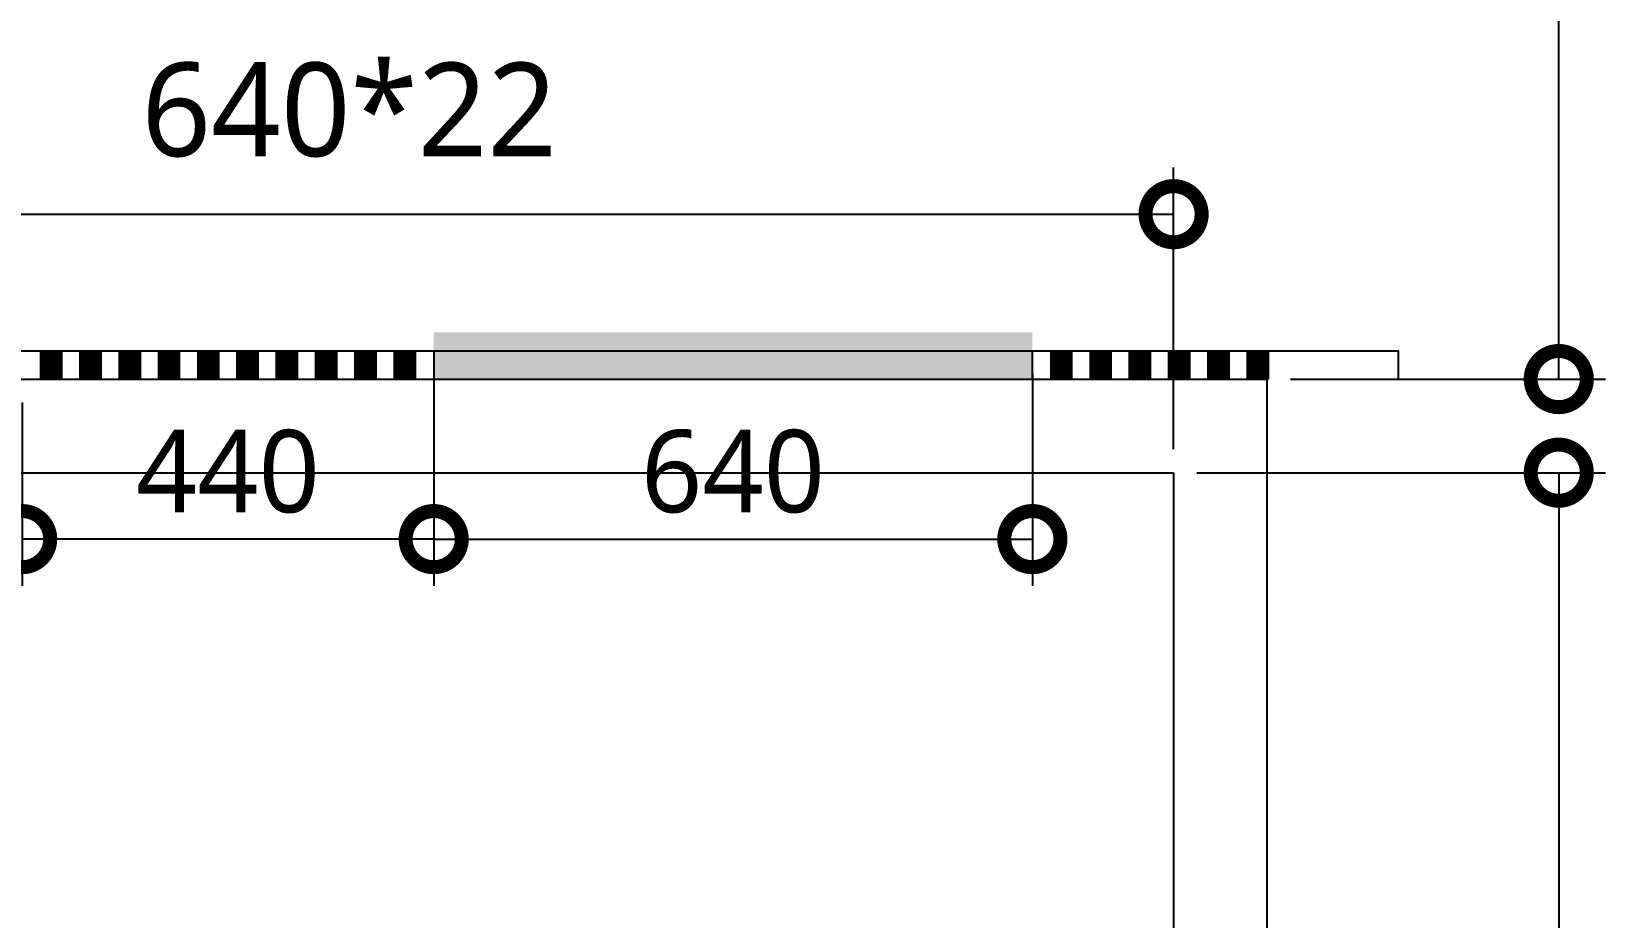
# Model space of a CAD drawing. Extents: x 11477420 to 23072185, y -28506554 to -14238804.
# Drawn here: x 11527417 to 11529100, y -14252615 to -14251668 of the extents above; entities that cross this region are included whole.
import ezdxf
from ezdxf.enums import TextEntityAlignment as Align

# ---------------------------------------------------------------- set-up
doc = ezdxf.new("R2010")
doc.units = 0
doc.header["$LTSCALE"] = 50
doc.header["$MEASUREMENT"] = 0
doc.layers.get('0').update_dxf_attribs({"linetype": 'CONTINUOUS'})
doc.layers.get('DEFPOINTS').update_dxf_attribs({"linetype": 'CONTINUOUS'})
for name, color, linetype in [('03-WAL NEW', 3, 'CONTINUOUS'), ('07-DIM WAL', 5, 'CONTINUOUS'), ('1.천장.벽체선(내벽)', 3, 'CONTINUOUS'), ('3.기호.계단선', 30, 'CONTINUOUS'), ('FINISH', 6, 'CONTINUOUS')]:
    doc.layers.add(name, color=color, linetype=linetype)
doc.styles.add('DAWIN', font='NanumSquareR.ttf')
doc.styles.add('맑은 고딕', font='malgun.ttf')
doc.dimstyles.new('40', dxfattribs={"dimscale": 40, "dimtxt": 2.2, "dimasz": 3, "dimexe": 1.25, "dimexo": 0.625, "dimtad": 1, "dimdec": 0, "dimzin": 0, "dimdsep": 46, "dimlunit": 6, "dimtxsty": 'DAWIN', "dimblk1": 'DOTSMALL', "dimblk2": 'DOTSMALL', "dimsah": 1, "dimcen": 0.001, "dimclrd": 1, "dimclre": 1, "dimclrt": 3, "dimadec": 0, "dimazin": 0, "dimtfac": 1, "dimtdec": 0, "dimtix": 1, "dimtmove": 2, "dimatfit": 3, "dimldrblk": 'DOTSMALL', "dimfxl": 0, "dimtolj": 1, "dimtzin": 0, "dimarcsym": 0})

# ---------------------------------------------------------------- blocks, each defined once
blk = doc.blocks.new('_DOTSMALL')
at = {"color": 0, "linetype": 'ByBlock', "const_width": 0.5}
blk.add_lwpolyline([(-0.0625, 0, 1), (0.0625, 0, 1)], format="xyb", close=True, dxfattribs=at)
blk = doc.blocks.new('*D119')
at = {"layer": '07-DIM WAL', "color": 1, "lineweight": -2, "ltscale": 30}
for p, q in [((11528663.1, -14252139.4), (11529099.9, -14252139.4)), ((11529049.9, -14252139.4), (11529049.9, -14255389.4)), ((11528663.1, -14255389.4), (11529099.9, -14255389.4))]:
    blk.add_line(p, q, dxfattribs=at)
at = {"layer": 'DEFPOINTS', "color": 0, "ltscale": 30}
for p in [(11528638.1, -14252139.4), (11528638.1, -14255389.4), (11529049.9, -14255389.4)]:
    blk.add_point(p, dxfattribs=at)
at = {"layer": '07-DIM WAL', "color": 1, "lineweight": -2, "ltscale": 30, "xscale": 120, "yscale": 120, "zscale": 120}
for p, rotation in [((11529049.9, -14252139.4), 90), ((11529049.9, -14255389.4), 270)]:
    blk.add_blockref('_DOTSMALL', p, dxfattribs=dict(at, rotation=rotation))
at = {"layer": '07-DIM WAL', "color": 3, "ltscale": 30, "insert": (11528969.1, -14253764.4), "char_height": 88, "attachment_point": 5, "rotation": 90, "style": 'DAWIN'}
blk.add_mtext('\\A1;3,250', dxfattribs=at)
blk = doc.blocks.new('*D154')
at = {"layer": '07-DIM WAL', "color": 1, "lineweight": -2, "ltscale": 30}
for p, q in [((11525738.1, -14252114.4), (11525738.1, -14251813.2)), ((11528638.1, -14252114.4), (11528638.1, -14251813.2)), ((11525738.1, -14251863.2), (11528638.1, -14251863.2))]:
    blk.add_line(p, q, dxfattribs=at)
at = {"layer": 'DEFPOINTS', "color": 0, "ltscale": 30}
for p in [(11528638.1, -14251863.2), (11525738.1, -14252139.4), (11528638.1, -14252139.4)]:
    blk.add_point(p, dxfattribs=at)
at = {"layer": '07-DIM WAL', "color": 1, "lineweight": -2, "ltscale": 30, "xscale": 120, "yscale": 120, "zscale": 120, "rotation": 180}
blk.add_blockref('_DOTSMALL', (11525738.1, -14251863.2), dxfattribs=at)
at = {"layer": '07-DIM WAL', "color": 1, "lineweight": -2, "ltscale": 30, "xscale": 120, "yscale": 120, "zscale": 120}
blk.add_blockref('_DOTSMALL', (11528638.1, -14251863.2), dxfattribs=at)
at = {"layer": '07-DIM WAL', "color": 3, "ltscale": 30, "insert": (11527188.1, -14251782.4), "char_height": 88, "attachment_point": 5, "style": 'DAWIN'}
blk.add_mtext('\\A1;2,900', dxfattribs=at)
blk = doc.blocks.new('*D162')
at = {"layer": '07-DIM WAL', "color": 1, "lineweight": -2, "ltscale": 30}
for p, q in [((11528763.1, -14250234.4), (11529099.9, -14250234.4)), ((11529049.9, -14252039.4), (11529049.9, -14250234.4)), ((11528763.1, -14252039.4), (11529099.9, -14252039.4))]:
    blk.add_line(p, q, dxfattribs=at)
at = {"layer": 'DEFPOINTS', "color": 0, "ltscale": 30}
for p in [(11528738.1, -14250234.4), (11529049.9, -14250234.4), (11528738.1, -14252039.4)]:
    blk.add_point(p, dxfattribs=at)
at = {"layer": '07-DIM WAL', "color": 1, "lineweight": -2, "ltscale": 30, "xscale": 120, "yscale": 120, "zscale": 120}
for p, rotation in [((11529049.9, -14250234.4), 90), ((11529049.9, -14252039.4), 270)]:
    blk.add_blockref('_DOTSMALL', p, dxfattribs=dict(at, rotation=rotation))
at = {"layer": '07-DIM WAL', "color": 3, "ltscale": 30, "insert": (11528969.1, -14251136.9), "char_height": 88, "attachment_point": 5, "rotation": 90, "style": 'DAWIN'}
blk.add_mtext('\\A1;1,805', dxfattribs=at)
blk = doc.blocks.new('*D417')
at = {"layer": '07-DIM WAL', "color": 1, "lineweight": -2, "ltscale": 10}
for p, q in [((11527847.1, -14252034.4), (11527847.1, -14252260.4)), ((11528487.1, -14252034.4), (11528487.1, -14252260.4)), ((11527847.1, -14252210.4), (11528487.1, -14252210.4))]:
    blk.add_line(p, q, dxfattribs=at)
at = {"layer": 'DEFPOINTS', "color": 0, "ltscale": 10}
for p in [(11527847.1, -14252009.4), (11528487.1, -14252009.4), (11528487.1, -14252210.4)]:
    blk.add_point(p, dxfattribs=at)
at = {"layer": '07-DIM WAL', "color": 1, "lineweight": -2, "ltscale": 10, "xscale": 120, "yscale": 120, "zscale": 120, "rotation": 180}
blk.add_blockref('_DOTSMALL', (11527847.1, -14252210.4), dxfattribs=at)
at = {"layer": '07-DIM WAL', "color": 1, "lineweight": -2, "ltscale": 10, "xscale": 120, "yscale": 120, "zscale": 120}
blk.add_blockref('_DOTSMALL', (11528487.1, -14252210.4), dxfattribs=at)
at = {"layer": '07-DIM WAL', "color": 3, "ltscale": 10, "insert": (11528167.1, -14252138.4), "char_height": 88, "attachment_point": 5, "style": 'DAWIN'}
blk.add_mtext('\\A1;640', dxfattribs=at)
blk = doc.blocks.new('*D418')
at = {"layer": '07-DIM WAL', "color": 1, "lineweight": -2, "ltscale": 10}
for p, q in [((11527407.1, -14252064.4), (11527407.1, -14252260.4)), ((11527847.1, -14252064.4), (11527847.1, -14252260.4)), ((11527847.1, -14252210.4), (11527407.1, -14252210.4))]:
    blk.add_line(p, q, dxfattribs=at)
at = {"layer": 'DEFPOINTS', "color": 0, "ltscale": 10}
for p in [(11527407.1, -14252039.4), (11527847.1, -14252039.4), (11527407.1, -14252210.4)]:
    blk.add_point(p, dxfattribs=at)
at = {"layer": '07-DIM WAL', "color": 1, "lineweight": -2, "ltscale": 10, "xscale": 120, "yscale": 120, "zscale": 120, "rotation": 180}
blk.add_blockref('_DOTSMALL', (11527407.1, -14252210.4), dxfattribs=at)
at = {"layer": '07-DIM WAL', "color": 1, "lineweight": -2, "ltscale": 10, "xscale": 120, "yscale": 120, "zscale": 120}
blk.add_blockref('_DOTSMALL', (11527847.1, -14252210.4), dxfattribs=at)
at = {"layer": '07-DIM WAL', "color": 3, "ltscale": 10, "insert": (11527627.1, -14252138.4), "char_height": 88, "attachment_point": 5, "style": 'DAWIN'}
blk.add_mtext('\\A1;440', dxfattribs=at)

msp = doc.modelspace()

# ---------------------------------------------------------------- hatches: boundary and pattern name
at = {"layer": '03-WAL NEW'}
h = msp.add_hatch(dxfattribs=at)
h.set_pattern_fill('DOTS', color=256)
h.set_pattern_definition([(0, (171, 0), (0.03125, 0.0625), [0, -0.0625])])
h.paths.add_polyline_path([(11527847.1, -14252039.4), (11528487.1, -14252039.4), (11528487.1, -14251989.4), (11527847.1, -14251989.4)])

# ---------------------------------------------------------------- linework, layer by layer
at = {"layer": '03-WAL NEW', "ltscale": 10, "const_width": 22}
for points in [[(11527438.1, -14252009.4), (11527438.1, -14252039.4)], [(11527480.1, -14252009.4), (11527480.1, -14252039.4)], [(11527522.1, -14252009.4), (11527522.1, -14252039.4)], [(11527564.1, -14252009.4), (11527564.1, -14252039.4)], [(11527606.1, -14252009.4), (11527606.1, -14252039.4)], [(11527648.1, -14252009.4), (11527648.1, -14252039.4)], [(11527690.1, -14252009.4), (11527690.1, -14252039.4)], [(11527732.1, -14252009.4), (11527732.1, -14252039.4)], [(11527774.1, -14252009.4), (11527774.1, -14252039.4)], [(11527816.1, -14252009.4), (11527816.1, -14252039.4)], [(11528518.1, -14252009.4), (11528518.1, -14252039.4)], [(11528560.1, -14252009.4), (11528560.1, -14252039.4)], [(11528602.1, -14252009.4), (11528602.1, -14252039.4)], [(11528644.1, -14252009.4), (11528644.1, -14252039.4)], [(11528686.1, -14252009.4), (11528686.1, -14252039.4)], [(11528728.1, -14252009.4), (11528728.1, -14252039.4)]]:
    msp.add_lwpolyline(points, dxfattribs=at)
at = {"layer": '03-WAL NEW'}
for points in [[(11527449.1, -14252039.4), (11527427.1, -14252039.4), (11527427.1, -14252009.4), (11527449.1, -14252009.4)], [(11527491.1, -14252039.4), (11527469.1, -14252039.4), (11527469.1, -14252009.4), (11527491.1, -14252009.4)], [(11527533.1, -14252039.4), (11527511.1, -14252039.4), (11527511.1, -14252009.4), (11527533.1, -14252009.4)], [(11527575.1, -14252039.4), (11527553.1, -14252039.4), (11527553.1, -14252009.4), (11527575.1, -14252009.4)], [(11527617.1, -14252039.4), (11527595.1, -14252039.4), (11527595.1, -14252009.4), (11527617.1, -14252009.4)], [(11527659.1, -14252039.4), (11527637.1, -14252039.4), (11527637.1, -14252009.4), (11527659.1, -14252009.4)], [(11527701.1, -14252039.4), (11527679.1, -14252039.4), (11527679.1, -14252009.4), (11527701.1, -14252009.4)], [(11527743.1, -14252039.4), (11527721.1, -14252039.4), (11527721.1, -14252009.4), (11527743.1, -14252009.4)], [(11527785.1, -14252039.4), (11527763.1, -14252039.4), (11527763.1, -14252009.4), (11527785.1, -14252009.4)], [(11527827.1, -14252039.4), (11527805.1, -14252039.4), (11527805.1, -14252009.4), (11527827.1, -14252009.4)], [(11527847.1, -14252039.4), (11528487.1, -14252039.4), (11528487.1, -14252009.4), (11527847.1, -14252009.4)], [(11528529.1, -14252039.4), (11528507.1, -14252039.4), (11528507.1, -14252009.4), (11528529.1, -14252009.4)], [(11528571.1, -14252039.4), (11528549.1, -14252039.4), (11528549.1, -14252009.4), (11528571.1, -14252009.4)], [(11528613.1, -14252039.4), (11528591.1, -14252039.4), (11528591.1, -14252009.4), (11528613.1, -14252009.4)], [(11528655.1, -14252039.4), (11528633.1, -14252039.4), (11528633.1, -14252009.4), (11528655.1, -14252009.4)], [(11528697.1, -14252039.4), (11528675.1, -14252039.4), (11528675.1, -14252009.4), (11528697.1, -14252009.4)], [(11528739.1, -14252039.4), (11528717.1, -14252039.4), (11528717.1, -14252009.4), (11528739.1, -14252009.4)]]:
    msp.add_lwpolyline(points, close=True, dxfattribs=at)
at = {"layer": '1.천장.벽체선(내벽)', "ltscale": 30}
for p, q in [((11522196.1, -14252039.4), (11528738.1, -14252039.4)), ((11528738.1, -14254389.4), (11528738.1, -14252039.4)), ((11525738.1, -14252139.4), (11528638.1, -14252139.4)), ((11528638.1, -14252139.4), (11528638.1, -14254389.4))]:
    msp.add_line(p, q, dxfattribs=at)
at = {"layer": 'FINISH', "ltscale": 10}
msp.add_lwpolyline([(11528878.7, -14252039.4), (11528878.7, -14252009.4), (11522058.6, -14252009.4)], dxfattribs=at)

# ---------------------------------------------------------------- texts
at = {"layer": '3.기호.계단선', "ltscale": 30, "style": '맑은 고딕'}
msp.add_text('640*22', height=100, dxfattribs=at).set_placement((11527534.7, -14251701.3), align=Align.TOP_LEFT)

# ---------------------------------------------------------------- dimensions: what is measured, and where the dimension line sits
at = {"layer": '07-DIM WAL', "ltscale": 30}
for base, p1, p2, picture, middle in [((11529049.9, -14250234.4), (11528738.1, -14252039.4), (11528738.1, -14250234.4), '*D162', (11528969.1, -14251136.9)), ((11529049.9, -14255389.4), (11528638.1, -14252139.4), (11528638.1, -14255389.4), '*D119', (11528969.1, -14253764.4))]:
    dim = msp.add_linear_dim(base=base, p1=p1, p2=p2, angle=90, dimstyle='40', dxfattribs=at)
    dim.commit()
    dim.dimension.update_dxf_attribs({"geometry": picture, "text_midpoint": middle})
dim = msp.add_linear_dim(base=(11528638.1, -14251863.2), p1=(11525738.1, -14252139.4), p2=(11528638.1, -14252139.4), dimstyle='40', dxfattribs=at)
dim.commit()
dim.dimension.update_dxf_attribs({"geometry": '*D154', "text_midpoint": (11527188.1, -14251782.4)})
at = {"layer": '07-DIM WAL', "ltscale": 10}
for base, p1, p2, picture, middle in [((11528487.1, -14252210.4), (11527847.1, -14252009.4), (11528487.1, -14252009.4), '*D417', (11528167.1, -14252138.4)), ((11527407.1, -14252210.4), (11527847.1, -14252039.4), (11527407.1, -14252039.4), '*D418', (11527627.1, -14252138.4))]:
    dim = msp.add_linear_dim(base=base, p1=p1, p2=p2, dimstyle='40', dxfattribs=at)
    dim.commit()
    dim.dimension.update_dxf_attribs({"geometry": picture, "text_midpoint": middle})

doc.saveas('drawing.dxf')
